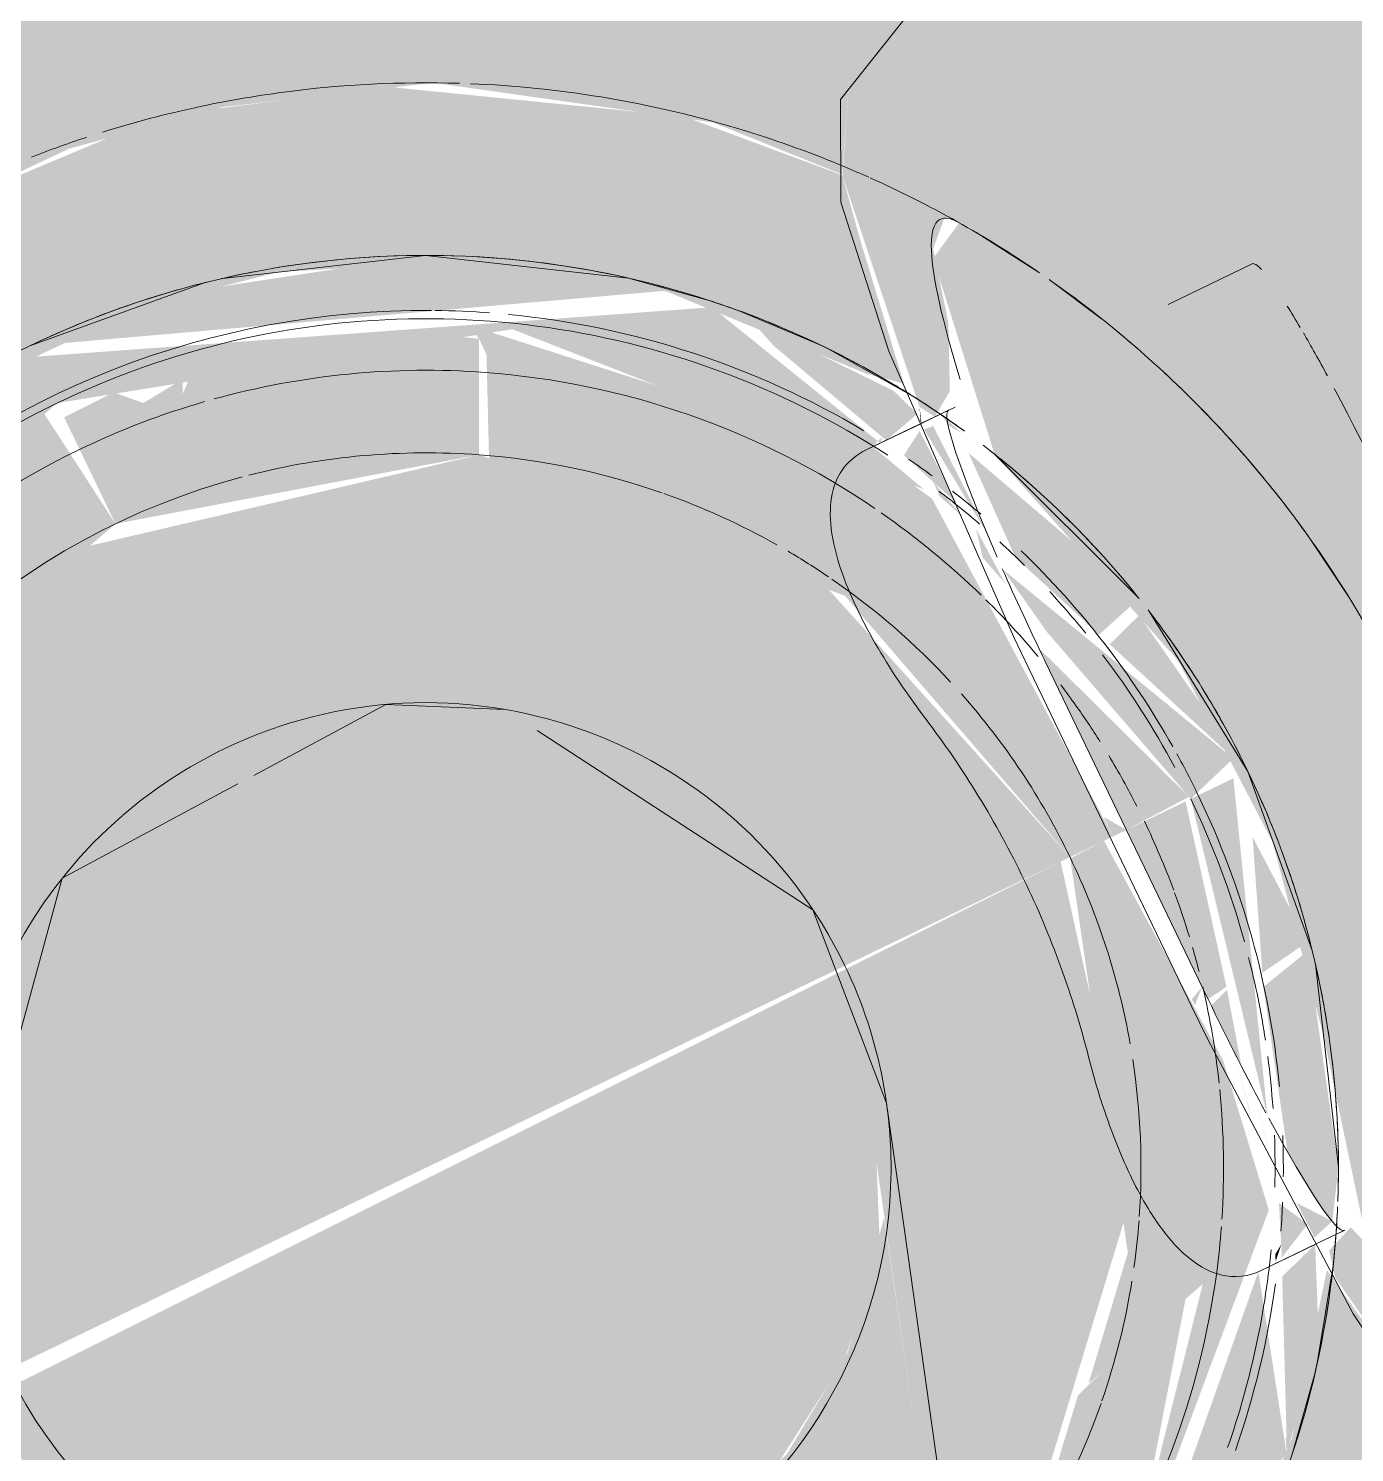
# Model space of a CAD drawing. Header units: metres. Extents: x 15.2 to 39, y -2.1 to 25.8.
# Drawn here: x 25.95473 to 25.97184, y 24.80608 to 24.82445 of the extents above; entities that cross this region are included whole.
import ezdxf

# ---------------------------------------------------------------- set-up
doc = ezdxf.new("R2010")
doc.units = ezdxf.units.M
doc.layers.add('P-SANR-FIXT', color=7, linetype='Continuous', lineweight=5)

# ---------------------------------------------------------------- blocks, each defined once
blk = doc.blocks.new('UT_Ducha higiênica - UT_Ducha higiênica-3628668-TÉRREO')
at = {"layer": 'P-SANR-FIXT', "true_color": 0xf0f1f7, "transparency": 33554560}
h = blk.add_hatch(color=7, dxfattribs=at)
h.paths.add_polyline_path([(0.06104499430344144, 0.03878872391183644), (0.06104499430344144, 0.03417061519968309), (0.0660003625245263, 0.03298841994312422), (0.06600000000000665, 0.03878872391183753), (0.06142110450358804, 0.03878872391183644)])
h.paths.add_polyline_path([(0.06104499430344036, 0.02195205916468098), (0.06124305656763654, 0.001132232521669309), (0.06179801469972323, 0.0004363370349714473), (0.06359061305074629, -9.312657311966178e-14), (0.09695500569657353, -9.312657311966178e-14), (0.09851866866150959, 0.0007530203961875799), (0.09890486152093741, 0.001554958131994423), (0.09895500569657416, 0.002518993756030804), (0.09878162401379378, 0.03878872391183644), (0.0940000000000057, 0.03865793753211392), (0.09384497402901884, 0.02030958325517029), (0.09346928679824998, 0.01829467142547899), (0.0925676189672105, 0.01570613029024214), (0.09054179577598538, 0.01268209951848121), (0.089211627867787, 0.01147181869509818), (0.09033234720799407, 0.01082697033747298), (0.09097939482074996, 0.00971006021888814), (0.09106458025502621, 0.007657919766218425), (0.09097939482074996, 0.004069454246845177), (0.09033234720799407, 0.002952544128261417), (0.08921162786778267, 0.002307695770637307), (0.08324673743607626, 0.001744977240825853), (0.08301653995978675, 0.001662448639160124), (0.08301653995978675, 0.001267688726786764), (0.07925942093207802, 0.001079568247521169), (0.07698346004022454, 0.00130210223080953), (0.07677461274985095, 0.001744248721099933), (0.07323421458620795, 0.001865055626921259), (0.0700370455085597, 0.002670062531098671), (0.06926084178765694, 0.003491443075610212), (0.06893541974498398, 0.004714302604466039), (0.06902060517926131, 0.009710060218890306), (0.06966765279201828, 0.01082697033747407), (0.07067565450327697, 0.01158287328824358), (0.0689991597782605, 0.01333028612721388), (0.06709927002182847, 0.01658639448503444), (0.06628723877163199, 0.0190536209942782), (0.06603449453152344, 0.0204279155532562), (0.06333522205867556, 0.02125246284395155)])
h.paths.add_polyline_path([(0.07698346004022562, 0.00317387112398865), (0.07716568828068249, 0.00220327112735618), (0.07708624614682211, 0.002390385435379375), (0.07708624614682102, 0.003238187364842324)])
h.paths.add_polyline_path([(0.08291375385319133, 0.003238187364842324), (0.08268346541942309, 0.002287386027171829), (0.08301653995978675, 0.002454701676231966), (0.08301653995978675, 0.003173871123990816)])
h = blk.add_hatch(color=7, dxfattribs=at)
h.paths.add_polyline_path([(0.06600000000000665, 0.03878872391183753), (0.06603480861442496, 0.03251315989185879), (0.0682274162887455, 0.03191430619220765), (0.06805403460596511, 0.03878872391183753), (0.0660290540233726, 0.03878872391183753)])
h.paths.add_polyline_path([(0.06615502602298738, 0.02030958291592318), (0.06651867095069473, 0.01833210918976875), (0.06756124817092385, 0.01551071773514935), (0.06986660432030727, 0.01231335830094249), (0.07088342486242309, 0.01148429009073847), (0.07375987079412755, 0.01197967483456771), (0.0720077456023811, 0.01332299193659916), (0.07037683098848092, 0.01520173675647544), (0.06930334842269224, 0.01702404440970258), (0.06829300507492063, 0.01968952250388456), (0.06615266817012987, 0.02039181702874036)])
h.paths.add_polyline_path([(0.07698346004022454, 0.001737122348930677), (0.07698346004022454, 0.001267688726786764), (0.0780441307564656, 0.00112103687308321), (0.08216223246381582, 0.0011759718867473), (0.08301653995978675, 0.001430660561142497), (0.08280070351136828, 0.001729757489871076), (0.07718987433361096, 0.001730078996475405)])
h.paths.add_polyline_path([(0.08920306341923435, 0.01147336865949977), (0.09077046466175051, 0.01298094744036165), (0.09277637339849863, 0.01625787632678284), (0.09371276122837928, 0.01905362099426304), (0.09392940877838139, 0.02325439083149585), (0.09400000000000679, 0.03306065756339828), (0.09388165332642767, 0.03878872391183861), (0.09177258371126579, 0.03878872391183753), (0.09159980643023977, 0.02034155921833408), (0.09123673823322427, 0.01856752339506051), (0.09027533242053414, 0.01623964887611446), (0.0888529639170288, 0.01418370145599669), (0.08676308216944917, 0.01230826796014599), (0.08643526249941637, 0.01192573707610395), (0.08832692703449439, 0.01163192880495172), (0.08886541633354711, 0.01153447486619338)])
h.paths.add_polyline_path([(0.06927035623552262, 0.0103109632266048), (0.06893541974498398, 0.009065211861266196), (0.06902060517926131, 0.004069454246847343), (0.06966765279201828, 0.0029525441282625), (0.07078837213222644, 0.00230769577063839), (0.07686496197121623, 0.001741165788227693), (0.07698346004022454, 0.001737122348930677), (0.07720040318123468, 0.002177270031716682), (0.07867595992755269, 0.002042797114967417), (0.08261240023670713, 0.002140040382880841), (0.08301653995978675, 0.002045946865751961), (0.08324673743607626, 0.001744977240825853), (0.08676578541380549, 0.001865055626921259), (0.08981458025502757, 0.002556597946102525), (0.09072964376448865, 0.003468551239130682), (0.0910645802550273, 0.004765940811070016), (0.09097939482074996, 0.00971006021888814), (0.09033234720799407, 0.01082697033747298), (0.08920045069408036, 0.01147100965061771), (0.08799392433366285, 0.01038164654031435), (0.08772733860298042, 0.01088291134294514), (0.08510793263971941, 0.01126826858130436), (0.08167560292162428, 0.01029121139595137), (0.07903530944545915, 0.01021111080953932), (0.07649541262926593, 0.01070723380674887), (0.07412491401730431, 0.01129402377386905), (0.07208362967185956, 0.01060441994955976), (0.07197415851192902, 0.01041046428665646), (0.07078837213222644, 0.01147181869509601), (0.06966765279201828, 0.01082697033747407), (0.06933794683116323, 0.01039874961037154)])
h.paths.add_polyline_path([(0.07698346004022562, 0.00317387112398865), (0.07708624614681994, 0.00312429712076077), (0.07715054276590466, 0.002254373581632996), (0.07698346004022562, 0.002334958009398309), (0.07698346004022562, 0.003025071961183963)])
h.paths.add_polyline_path([(0.08552517995208107, 0.01153044244408075), (0.08587508598270806, 0.01166898504846349), (0.08570175753605482, 0.01164139349372789), (0.08562797041167998, 0.01159502997059342)])
h.paths.add_polyline_path([(0.08291375385319133, 0.003238187364843407), (0.08301653995978675, 0.0029234604196178), (0.08286287225025028, 0.00222451390599781), (0.08291375385319133, 0.002385143573821552), (0.08291375385319241, 0.003223445127218696)])
h = blk.add_hatch(color=7, dxfattribs=at)
h.paths.add_polyline_path([(0.09177258371126361, 0.02187499999992247), (0.0888529639170288, 0.01418370145599669), (0.08936055837120903, 0.01478379431662942), (0.09060673141862483, 0.01676706736021086), (0.09153858620494246, 0.01979821469078114), (0.09173044609901847, 0.02150101834751313)])
h.paths.add_polyline_path([(0.08870152822187893, 0.02936043496063731), (0.09140374818896851, 0.02280535142619497), (0.09177258371126361, 0.02221770416779914), (0.09177258371126469, 0.03050972148863958), (0.0887952502937421, 0.02938503150174335)])
h.paths.add_polyline_path([(0.08587508598270914, 0.01244979936336508), (0.08600598293812428, 0.01194038512786027), (0.08640967886108696, 0.01208620994388917), (0.08801592086508687, 0.01334665840405586), (0.08760082382717244, 0.01322532621505054), (0.08616981327005016, 0.01258224643578055)])
at = {"layer": 'P-SANR-FIXT', "true_color": 0xf4f4f4, "transparency": 33554560}
h = blk.add_hatch(color=7, dxfattribs=at)
h.paths.add_polyline_path([(0.07212614346616368, 0.03040197600884435), (0.072385284313113, 0.03049346520006838), (0.07221579792939865, 0.03044226569932932)])
h.paths.add_polyline_path([(0.07185423484876081, 0.01347650269021945), (0.07203875854444818, 0.01338729377549543), (0.0720438946970366, 0.01339794300882672)])
h = blk.add_hatch(color=7, dxfattribs=at)
h.paths.add_polyline_path([(0.07132509125335271, 0.02935344891131663), (0.07087860777269267, 0.02771846703251951), (0.0722665199050748, 0.02910637916490055), (0.07146056540569014, 0.02931789490050411)])
h.paths.add_polyline_path([(0.07201105281627188, 0.02648742080700032), (0.07197858135400255, 0.02636623565996589), (0.0752439450290379, 0.02550078069771173), (0.0766856024576489, 0.02681872967669327), (0.07839228614268248, 0.02759627278801733), (0.0801240743437124, 0.02781515862525824), (0.08048366083540273, 0.0280100544139365), (0.07746262748655217, 0.02838662787436191), (0.07396978561932233, 0.02844615361003453), (0.07210713228914677, 0.02658350027986006)])
h = blk.add_hatch(color=7, dxfattribs=at)
h.paths.add_polyline_path([(0.08000000000000564, 0.02827237555683767), (0.08010181856725314, 0.0280861093198317), (0.08042131774774976, 0.02780628370019886), (0.08000000000000564, 0.02778537453016981), (0.08000000000000455, 0.01265015838580035), (0.08477107863567808, 0.01404471064481579), (0.08798894718372208, 0.01726257919286845), (0.08911290671521867, 0.022292746729831), (0.08798894718372857, 0.02648742080699599), (0.08574086514256198, 0.02873550284816259), (0.0815047571837264, 0.02834013147152564), (0.08001064554509364, 0.02827285490237784)])
h.paths.add_polyline_path([(0.08773348009493648, 0.02910637916490164), (0.0894873406067245, 0.02735251865311362), (0.09095503730636952, 0.02187499999993114), (0.08926357695647912, 0.01617371769650219), (0.0850893273653092, 0.01228364385111727), (0.08586434367550354, 0.01263552034738785), (0.08591592184027418, 0.01255287134884695), (0.08839849730971949, 0.0137292348486874), (0.09169384048936745, 0.02206510295417465), (0.08867490874665965, 0.02935344891131771), (0.08780651604236661, 0.02912554681289974)])
h.paths.add_polyline_path([(0.08000000000000455, 0.01091996269356726), (0.08023137884841451, 0.01019825654572462), (0.08372161442794702, 0.01181752121248271), (0.0827410322029903, 0.01165442005878292), (0.0800343821916021, 0.01092917537403775)])
h = blk.add_hatch(color=7, dxfattribs=at)
h.paths.add_polyline_path([(0.08574086514256198, 0.02873550284816259), (0.08803737277528646, 0.02630669403892161), (0.08838599072377468, 0.0258699979338871), (0.08882318375190665, 0.02696906751419974), (0.08936398467099321, 0.02747587458884166), (0.08773348009493648, 0.02910637916490164), (0.08596251877424996, 0.028766904381176)])
h.paths.add_polyline_path([(0.08922484161413317, 0.02187499999993114), (0.08798894718372208, 0.01726257919286845), (0.0893372275874805, 0.01661230009092848), (0.0897013117260825, 0.01719603243554853), (0.0905047893993918, 0.02019465193508305), (0.0901750723383755, 0.02058452196557183), (0.09076276789683708, 0.0211574407948047), (0.09075068468093841, 0.02187499999993222), (0.08997905746183955, 0.02187499999993222)])
h = blk.add_hatch(color=7, dxfattribs=at)
h.paths.add_polyline_path([(0.06928109091469921, 0.01933120442761964), (0.07185423484876081, 0.01347650269021945), (0.07412491401730431, 0.01278522672273221), (0.07049933242996503, 0.01644721825097727), (0.06977451616430402, 0.01915226938058049), (0.06931247314812695, 0.01931982401808687)])
h.paths.add_polyline_path([(0.07169092705538066, 0.0184573047973612), (0.0721923177462217, 0.01708131426292512), (0.07577103628129668, 0.01378330579905005), (0.08000000000000455, 0.01278416913813451), (0.07978437487935885, 0.02782530117929996), (0.07869113168575291, 0.02767268992824328), (0.07704846314014868, 0.02703159702328734), (0.07674008463796285, 0.02711003127752432), (0.07450525549878292, 0.02428493420365751), (0.074040997193676, 0.02227031830629614), (0.07410276854000915, 0.02114596173780146), (0.07454959545601184, 0.01950958474484046), (0.07542882959964954, 0.01807968722557557), (0.07653315292251832, 0.01704631361244511), (0.07752960559437069, 0.0166127521381041), (0.07170083573294171, 0.01845371152829645)])
h.paths.add_polyline_path([(0.0758911466531874, 0.01180435907072184), (0.08000000000000564, 0.0103098511586336), (0.08000000000000455, 0.01091996269356726), (0.07589874563626677, 0.01180461836631396)])
h = blk.add_hatch(color=7, dxfattribs=at)
h.paths.add_polyline_path([(0.08000000000000455, 0.01265015838580035), (0.08000000000000455, 0.01203104845182116), (0.0849415437515127, 0.01224404535114423), (0.08580647344428546, 0.01271661418430854), (0.08955708570628233, 0.01665777360188006), (0.0893372275874805, 0.01661230009092848), (0.08911167605828502, 0.01661437137491393), (0.0878928677108645, 0.01716649972000114), (0.08429834594409714, 0.01380189671031174), (0.08046695097964832, 0.01277527752370277)])
h.paths.add_polyline_path([(0.08000000000000455, 0.01184108410909551), (0.0800343821916021, 0.01092917537403775), (0.08259706447555026, 0.01183919751369955), (0.08044425922471778, 0.01184108410909442)])
h.paths.add_polyline_path([(0.08882318375190665, 0.02696906751419974), (0.08830977248613045, 0.0252900844780838), (0.08922484161413317, 0.02187499999993114), (0.0908987639661177, 0.02208501496486526), (0.0894873406067245, 0.02735251865311362), (0.0892339240374956, 0.02720620852865116)])
h.paths.add_polyline_path([(0.09008676280630815, 0.02049843284511705), (0.09052903169739514, 0.02028512542292319), (0.09047246172535162, 0.0208744339394841), (0.0901750723383755, 0.02058452196557183)])
h = blk.add_hatch(color=7, dxfattribs=at)
h.paths.add_polyline_path([(0.07030923251216, 0.02690094896086875), (0.06828299723632529, 0.02173480251153883), (0.06938559992915798, 0.01929330542380133), (0.06977451616430402, 0.01915226938058049), (0.06915415069646047, 0.02228249517403211), (0.07038514618040588, 0.02687663286400868)])
h.paths.add_polyline_path([(0.0768537449291985, 0.01683155139476433), (0.07751893246909437, 0.01660764966065625), (0.07689771786444545, 0.01681731584882909)])
h.paths.add_polyline_path([(0.07197858135400255, 0.02636623565996589), (0.07089034300041072, 0.02144512516623425), (0.07179426339802035, 0.01841983104962305), (0.0768537449291985, 0.01683155139476433), (0.07548052626684529, 0.01801835705611591), (0.07464791272208798, 0.01928953124984511), (0.07413989591326718, 0.0208825807879896), (0.07408859288212497, 0.02272926305993072), (0.07423263478233359, 0.02343386379486058), (0.07503157248681214, 0.02521135284496668), (0.07492354594040387, 0.02542292669089022), (0.07264538071945194, 0.02615265148822106)])
at = {"layer": 'P-SANR-FIXT', "true_color": 0xf0f1f7, "transparency": 33554560}
h = blk.add_hatch(color=7, dxfattribs=at)
h.paths.add_polyline_path([(0.068481356415928, 0.01962121903524202), (0.06885653783477627, 0.01830095570780971), (0.06991311266373529, 0.01593974024258026), (0.07147165840413144, 0.01385907913484773), (0.07135032621512612, 0.01427417617276217), (0.06922830952069822, 0.01935034499901572), (0.06855082375376488, 0.01959602749635603)])
h.paths.add_polyline_path([(0.07186565138624842, 0.01346508615273184), (0.07297027915846782, 0.01247580814208655), (0.07412491401730321, 0.01197116263377581), (0.07393625441868348, 0.01253458082946523), (0.07203875854444818, 0.01338729377549543)])
at = {"layer": 'P-SANR-FIXT', "true_color": 0xf4f4f4, "transparency": 33554560}
h = blk.add_hatch(color=7, dxfattribs=at)
h.paths.add_polyline_path([(0.06977451616430402, 0.01915226938058049), (0.07059289177905875, 0.01644380353627305), (0.07193291514599635, 0.01738408723926384), (0.07110646994100248, 0.01866925151337618), (0.0703446323448856, 0.01894552324087193)])
h.paths.add_polyline_path([(0.07051265939328787, 0.01639748134674757), (0.07110143258588002, 0.01611351452363114), (0.07098525684071469, 0.01615401175920441), (0.07055902903155169, 0.01637359294709019)])
h.paths.add_polyline_path([(0.07111436889576496, 0.01615058458373264), (0.0747838581421309, 0.0123176236919881), (0.07677588862002929, 0.0120095436458385), (0.08000000000000455, 0.012163917700268), (0.07998617992818731, 0.0126538614628829), (0.07507805053839987, 0.01419558147074695), (0.07377749080958855, 0.01538574675452224), (0.07429497970068606, 0.01349995138227103), (0.07123773260858517, 0.01604777667257886)])
h.paths.add_polyline_path([(0.0775768894878193, 0.01184108410909659), (0.07761563215369742, 0.01155885213244386), (0.08000000000000455, 0.01099524527621049), (0.08000000000000455, 0.01184108410909551), (0.07758135915575844, 0.01184108410909442)])
h = blk.add_hatch(color=7, dxfattribs=at)
h.paths.add_polyline_path([(0.07110646994100248, 0.01866925151337618), (0.07184727688787645, 0.01787379927873133), (0.071510492614869, 0.01852273729220496)])
h.paths.add_polyline_path([(0.07111436889576496, 0.01615058458373264), (0.07102258123850876, 0.01588755950152776), (0.07131937286801046, 0.0159181049302525), (0.0711808224437309, 0.01607522459126714)])
h.paths.add_polyline_path([(0.07051265939328787, 0.01639748134674757), (0.07172281860599154, 0.01564351939963552), (0.07433821647509381, 0.01369403509168063), (0.0736993160046112, 0.01557431600453779), (0.07192249514410488, 0.01721145039699542), (0.0705535305862313, 0.01642107834099674)])
h.paths.add_polyline_path([(0.07660808780093036, 0.01182882282810492), (0.0775768894878193, 0.01156923319848003), (0.07748478743450397, 0.01184008522809037), (0.07668345249282371, 0.01183139445276847)])
for points in [[(0.07414722532262144, 0.01252671493755561), (0.07431464024090295, 0.01236453856819518), (0.07423456018252435, 0.01249053965411593)], [(0.07547979415457881, 0.01197474685456092), (0.07643288602398832, 0.01182284452182885), (0.07549398469019972, 0.01197512783381656)], [(0.07601033398714031, 0.01198899047978296), (0.07684169321759288, 0.01183311063225316), (0.07603497497844333, 0.01198965202680181)], [(0.07757688948781821, 0.012031048451819), (0.0777517533609801, 0.01184108410909442), (0.07766850977825819, 0.01203104845182008)], [(0.08000000000000455, 0.01203104845182116), (0.08000000000000455, 0.01184108410909551), (0.08027548940664833, 0.012031048451819)], [(0.08354573847040601, 0.01187004045328102), (0.08434395080855651, 0.01190173962785215), (0.08397069107259048, 0.01198390615985764), (0.08374790845711085, 0.0119242117379515)]]:
    blk.add_hatch(color=7, dxfattribs=at).paths.add_polyline_path(points)
h = blk.add_hatch(color=7, dxfattribs=at)
h.paths.add_polyline_path([(0.08455664406267367, 0.01198984005833207), (0.08512934261161967, 0.01213593148281904), (0.08492536657696924, 0.0121425699245046)])
h.paths.add_polyline_path([(0.08587508598270914, 0.01253595658281055), (0.08593304621108797, 0.01247584602716224), (0.08591592184027418, 0.01255287134884695)])
at = {"layer": 'P-SANR-FIXT', "true_color": 0xf0f1f7, "transparency": 33554560}
for points in [[(0.0741569335233437, 0.01243541016352425), (0.07440271284861068, 0.01194583000135712), (0.07480980768628022, 0.01216005519675017), (0.0742437224651166, 0.01239640820561446)], [(0.08474465881400997, 0.01198342454253371), (0.0857976740727672, 0.01200849859678573), (0.08560258396406663, 0.01232734007253055), (0.08491047554881286, 0.01204916217700173)], [(0.07420954074938435, 0.01194064382905363), (0.0742982424639543, 0.01164139349372897), (0.07471047135973069, 0.0119540925230808), (0.07440271284861068, 0.01194583000135712)], [(0.08427020931218399, 0.01179533021078747), (0.0857779612313111, 0.01182310105649314), (0.08579121096794938, 0.01194771366436189), (0.08429792960589559, 0.01180631985267994)], [(0.08587508598270914, 0.01194485164700154), (0.08607394323682516, 0.01187525326933315), (0.08590861291773837, 0.01194370762729011)], [(0.0742982424639543, 0.01164139349372897), (0.07489206736029078, 0.01126826858130761), (0.07757688948781821, 0.01041491645504263), (0.07740867130330346, 0.01112974214244401), (0.07536282276572669, 0.01177213363311814), (0.07458423368186777, 0.01169827141583546)], [(0.08242311051219414, 0.01106305245917556), (0.08261964632251222, 0.01039757954132215), (0.08526713272322146, 0.01156337468975874), (0.08378783178732364, 0.0116040928339168), (0.08246354558671329, 0.0110790828444774)]]:
    blk.add_hatch(color=7, dxfattribs=at).paths.add_polyline_path(points)
h = blk.add_hatch(color=7, dxfattribs=at)
h.paths.add_polyline_path([(0.07079734879132178, 0.01147299647785844), (0.07208362967185956, 0.01060441994955976), (0.0722448609794627, 0.01087674096579536), (0.07412491401730431, 0.01146165170672169), (0.07397694605932853, 0.01184327740526144), (0.07363129325767226, 0.01192511937631351), (0.07188187941785561, 0.01164550647402534), (0.07088077619040321, 0.01148394257166456)])
h.paths.add_polyline_path([(0.07698346004022454, 0.002177270031716682), (0.077206203323513, 0.00172952181204202), (0.08301653995978675, 0.00173712234893176), (0.08279959681879066, 0.002177270031719931), (0.08086241451257588, 0.002027045339897381), (0.07738759976329873, 0.002140040382880841), (0.07700808798496786, 0.002180784050977312)])
h.paths.add_polyline_path([(0.08587508598271022, 0.01175030297508823), (0.08609107389790364, 0.01143335624112822), (0.08689503836250309, 0.01106764261090402), (0.08783799965430121, 0.01082953923364814), (0.088143377189646, 0.01051658634219467), (0.08920306341923435, 0.01147336865949977), (0.08607394323682516, 0.01187525326933315), (0.08589845491040413, 0.01176498664556488)])
h = blk.add_hatch(color=7, dxfattribs=at)
h.paths.add_polyline_path([(0.0775768894878193, 0.01106305245917339), (0.07768370230313087, 0.01036340035985742), (0.07921174898317493, 0.01041491645504263), (0.07760434362498685, 0.01105216833438358)])
h.paths.add_polyline_path([(0.08000000000000564, 0.01010241628866558), (0.08242311051219414, 0.01049236926746301), (0.08225207354431545, 0.01099524527621265), (0.08021789570904884, 0.01018880050368797)])
at = {"layer": 'P-SANR-FIXT', "color": 253, "true_color": 0xb4b4b9}
for p, q in [((0.09177258371125943, 0.0218749999999616), (0.09177258371126105, 0.03878872391187357)), ((0.07379873677420051, 0.01186809929880007), (0.07409004551082515, 0.01169334172763469)), ((0.08242311051218912, 0.01184108410913222), (0.07758135915575406, 0.01184108410913224)), ((0.08590995448918116, 0.01169334172763672), (0.08620793077028524, 0.01187223424293516))]:
    blk.add_line(p, q, dxfattribs=at)
at = {"layer": 'P-SANR-FIXT', "color": 8, "true_color": 0x78787b}
for p, q in [((0.09177258371125954, 0.0218749999999616), (0.09177258371126114, 0.03878872391187346)), ((0.09152369447769661, 0.0194670563080708), (0.09177258371125954, 0.02187499999996153)), ((0.07180311608268966, 0.01342486264695401), (0.07265991411450354, 0.01267082342450995)), ((0.08734008588549899, 0.01267082342450972), (0.08819688391731112, 0.01342486264695204)), ((0.07273374357053787, 0.01261242774707971), (0.07379873677420051, 0.01186809929880007)), ((0.08620793077028524, 0.01187223424293516), (0.08726376948163667, 0.012610477337879)), ((0.08587508598270589, 0.01155671459194449), (0.08587508598270589, 0.01194485164700046)), ((0.0741249140173054, 0.01193837181971354), (0.0741249140173054, 0.01155717183030824)), ((0.07412491401729997, 0.0119363194991143), (0.07412491401729997, 0.01154653984966687)), ((0.08587508598270448, 0.01146178251055545), (0.08587508598270448, 0.01194318846347636)), ((0.07409004551082515, 0.01169334172763469), (0.07435011804198681, 0.01154675905103527)), ((0.08554822000698999, 0.01149179327021625), (0.08590995448918116, 0.01169334172763672)), ((0.07449620377267203, 0.01146817751052649), (0.07479011078607345, 0.0113179747742091)), ((0.07489206736028606, 0.01126826858134314), (0.07738035367749312, 0.01039757954135916)), ((0.08261964632250934, 0.01039757954135907), (0.08510793263971642, 0.01126826858134298)), ((0.07755612254272437, 0.0103588726034628), (0.08000000000000114, 0.0101024162887036)), ((0.0800000000000013, 0.0101024162887036), (0.08240618454162552, 0.0103509380776086)), ((0.08777872650991841, 0.01023492208425497), (0.08696057369257817, 0.009727966869603945)), ((0.08683215546487873, 0.009655276119957442), (0.08608000600682368, 0.009264150426804556)), ((0.08587508598270274, 0.007205805335185112), (0.08587508598270324, 0.00841223828770959)), ((0.08242311051218935, 0.00808628956549769), (0.08142347399087879, 0.007947555087233967))]:
    blk.add_line(p, q, dxfattribs=at)
at = {"layer": 'P-SANR-FIXT'}
for p, q in [((0.0741249140173054, 0.01273655080192561), (0.0741249140173054, 0.01193837181971354)), ((0.07412491401729997, 0.01273655080196305), (0.07412491401729997, 0.0119711626338149)), ((0.08587508598270589, 0.01194485164700046), (0.08587508598270589, 0.01273655080192669)), ((0.08587508598270448, 0.0119711626338149), (0.08587508598270448, 0.01273655080196381)), ((0.08242311051219414, 0.01207113862705118), (0.07757688948781713, 0.01207113862705118))]:
    blk.add_line(p, q, dxfattribs=at)
at = {"layer": 'P-SANR-FIXT', "color": 253, "true_color": 0xb5b5b8, "flags": 128}
for points in [[(0.0818302740580594, 0.02758902632752398), (0.08540562762542621, 0.02447868776448572), (0.08551580047233583, 0.02191215460946971)], [(0.08552579051986821, 0.02167943131210478), (0.08560886672639409, 0.01974412833659351), (0.08488336562414653, 0.01838892194845721)], [(0.07816972594195296, 0.01616097367233938), (0.07630098604122215, 0.01675955442179041), (0.07196792898207402, 0.01814748676104492)], [(0.08446079348338406, 0.01813282352724781), (0.08083062673754118, 0.01593277321000901), (0.07816972594195296, 0.01616097367233938)]]:
    blk.add_lwpolyline(points, dxfattribs=at)
at = {"layer": 'P-SANR-FIXT', "color": 8, "true_color": 0x78787b, "flags": 128}
blk.add_lwpolyline([(0.08845013735301714, 0.01367811608265826), (0.08920417657545324, 0.01453491411446393), (0.09060673141862002, 0.01676706736024643), (0.09147742045860399, 0.0192553536774535)], dxfattribs=at)
at = {"layer": 'P-SANR-FIXT', "flags": 128}
for points in [[(0.06893541974498398, 0.009065211861266196), (0.06990753526735001, 0.01107044528368268), (0.07110176877098219, 0.01163980518045753), (0.07310311299121568, 0.01192053059254943), (0.07711870917724258, 0.01206977464183802), (0.07757688948781713, 0.01207113862705118)], [(0.09106458025502838, 0.009065211861266196), (0.09009246473266236, 0.01107044528368051), (0.08889823122903018, 0.01163980518045753), (0.08689688700879668, 0.01192053059254943), (0.0828812908227687, 0.01206977464183693), (0.08242311051219414, 0.01207113862705118)]]:
    blk.add_lwpolyline(points, dxfattribs=at)
at = {"layer": 'P-SANR-FIXT', "color": 253, "true_color": 0xb5b5b8}
for centre, radius, start, end in [((0.08000000000000139, 0.02187499999996695), 0.0109550373063651, 301.3012013391786, 43.12173357403454), ((0.08000000000000139, 0.02187499999996695), 0.009224841614128758, 136.1470887637323, 224.9999999999996), ((0.08000000000000139, 0.02187499999996695), 0.009224841614128758, 136.1470887637323, 224.9999999999996), ((0.08000000000000139, 0.02187499999996695), 0.009224841614128749, 349.1449912638932, 43.85291154562895), ((0.08000000000000139, 0.02187499999996695), 0.009224841614128749, 349.1449912638932, 43.85291154562895), ((0.07999999999999673, 0.02187499999996173), 0.005999999999999991, 89.99999999995525, 164.9340489201826), ((0.07999999999999673, 0.02187499999996173), 0.005999999999999986, 15.07707504273902, 89.99999999995535), ((0.08000000000000139, 0.02187499999996695), 0.01106186790881814, 333.879567857183, 17.37442000010741), ((0.07999999999999673, 0.02187499999996173), 0.006000000000000005, 359.9999999999991, 14.99999999999213), ((0.07999999999999673, 0.02187499999996173), 0.006000000000000017, 179.9999999999999, 240.0000000000294), ((0.07999999999999673, 0.02187499999996173), 0.005999999999999997, 270.0000000000439, 359.9999999999991), ((0.08000000000000139, 0.02187499999996695), 0.009224841614128764, 329.9999999999993, 348.5976839580177), ((0.08000000000000139, 0.02187499999996695), 0.009224841614128764, 329.9999999999993, 348.5976839580177), ((0.08000000000000139, 0.02187499999996695), 0.00922484161412875, 315.000000000005, 329.9999999999994), ((0.08000000000000139, 0.02187499999996695), 0.00922484161412875, 315.000000000005, 329.9999999999994), ((0.07999999999999673, 0.02187499999996173), 0.005999999999999999, 240.0000000000293, 270.0000000000442), ((0.08000000000000139, 0.02187499999996695), 0.01106186790881812, 303.5359496099313, 328.7571141675141), ((0.08000000000000139, 0.02187499999996695), 0.009224841614128738, 225.2082872864582, 235.1312041953907), ((0.08000000000000139, 0.02187499999996695), 0.009224841614128738, 225.2082872864582, 235.1312041953907), ((0.08000000000000139, 0.02187499999996695), 0.00922484161412876, 304.8687958046082, 314.819120694377), ((0.08000000000000139, 0.02187499999996695), 0.00922484161412876, 304.8687958046082, 314.819120694377), ((0.08000000000000139, 0.02187499999996695), 0.009224841614128737, 236.220520586782, 239.9999999999994), ((0.08000000000000139, 0.02187499999996695), 0.009224841614128737, 236.220520586782, 239.9999999999994), ((0.08000000000000139, 0.02187499999996695), 0.009224841614128738, 299.9999999999994, 303.8285303682584), ((0.08000000000000139, 0.02187499999996695), 0.009224841614128738, 299.9999999999994, 303.8285303682584), ((0.08000000000000139, 0.02187499999996695), 0.01106186790881813, 224.9999999999988, 236.4633912430203), ((0.08000000000000139, 0.02187499999996695), 0.01095503730636507, 225.0000000000018, 238.7017276409889), ((0.08000000000000139, 0.02187499999996695), 0.009224841614128742, 240.3403209412742, 252.9517578618091), ((0.08000000000000139, 0.02187499999996695), 0.009224841614128742, 240.3403209412742, 252.9517578618091), ((0.08000000000000139, 0.02187499999996695), 0.009224841614128761, 287.0482421381958, 299.6672572062116), ((0.08000000000000139, 0.02187499999996695), 0.009224841614128761, 287.0482421381958, 299.6672572062116), ((0.08000000000000139, 0.02187499999996695), 0.009224841614128742, 254.2396610356348, 269.9999999999995), ((0.08000000000000139, 0.02187499999996695), 0.009224841614128742, 254.2396610356348, 269.9999999999995), ((0.08000000000000139, 0.02187499999996695), 0.00922484161412873, 269.9999999999994, 285.760338964365), ((0.08000000000000139, 0.02187499999996695), 0.00922484161412873, 269.9999999999994, 285.760338964365), ((0.08000000000000139, 0.02187499999996695), 0.01106186790881813, 239.9999999999999, 241.9379287032702), ((0.08000000000000139, 0.02187499999996695), 0.01106186790881812, 298.0636431826962, 299.9999999999998), ((0.08000000000000139, 0.02187499999996695), 0.01095503730636508, 242.9372381959275, 246.4429062588247), ((0.08000000000000139, 0.02187499999996695), 0.01106186790881813, 243.6439568819534, 246.3942932614698), ((0.08000000000000139, 0.02187499999996695), 0.01095503730636509, 293.5583558473661, 297.0645016350777), ((0.08000000000000139, 0.02187499999996695), 0.01106186790881811, 293.9210141477391, 296.3560431180557), ((0.08000000000000139, 0.02187499999996695), 0.01106186790881813, 249.6838720190649, 269.9999999999999), ((0.08000000000000139, 0.02187499999996695), 0.01095503730636506, 252.8955745871484, 258.582909072587), ((0.08000000000000139, 0.02187499999996695), 0.01106186790881811, 273.686478622552, 290.2763185017641), ((0.08000000000000139, 0.02187499999996695), 0.01095503730636508, 283.2712127458269, 286.9827656355765), ((0.08000000000000139, 0.02187499999996695), 0.01095503730636508, 259.6820110537436, 269.9999999999995), ((0.08000000000000139, 0.02187499999996695), 0.01095503730636508, 272.3787070877622, 281.4170909274109), ((0.08000000000000139, 0.02187499999996695), 0.01106186790881812, 269.9999999999998, 273.1280797644703)]:
    blk.add_arc(centre, radius, start, end, dxfattribs=at)
at = {"layer": 'P-SANR-FIXT', "color": 254, "true_color": 0xd3d4d7}
for radius, start, end in [(0.01029022396165961, 9.658908704617272e-14, 30.00000000000011), (0.01029022396165959, 299.9999999999998, 329.9999999999998), (0.01029022396165962, 236.7204505880013, 239.9999999999999), (0.0102902239616596, 240.5459124229987, 249.8713976542443), (0.01029022396165959, 290.1286023457578, 299.4585852315814), (0.01029022396165961, 250.3337951449125, 257.3616642184957), (0.01029022396165959, 284.1286167602291, 289.6662048550959), (0.0102902239616596, 258.4918229969545, 260.288775088392), (0.01029022396165959, 279.7112249116025, 281.508177003041), (0.01029022396165961, 264.6242073123161, 269.9999999999999), (0.0102902239616596, 271.2042028355875, 275.3757926876714)]:
    blk.add_arc((0.08000000000000138, 0.02187499999996695), radius, start, end, dxfattribs=at)
at = {"layer": 'P-SANR-FIXT', "color": 8, "true_color": 0x78787b}
for centre, radius, start, end in [((0.0800000000000014, 0.02187499999996695), 0.01177258371126372, 301.7592290382703, 359.9999999999994), ((0.0800000000000014, 0.02187499999996996), 0.014, 352.4987047417538, 355.5724293525918), ((0.0800000000000014, 0.02187499999996996), 0.01400000000000001, 346.4775686650858, 351.5751506015662), ((0.0800000000000013, 0.02187499999996173), 0.01177258371125814, 331.9170238072355, 341.4218999657475), ((0.0800000000000014, 0.02187499999996996), 0.01399999999999999, 332.4813507000151, 341.7891297160876), ((0.0800000000000013, 0.02187499999996173), 0.01177258371125815, 317.767986463923, 326.5606147485649), ((0.0800000000000014, 0.02187499999996695), 0.01177258371126371, 214.598393480955, 238.2407709617567), ((0.0800000000000014, 0.02187499999996996), 0.01399999999999998, 317.1331782966136, 324.9719883565486), ((0.0800000000000013, 0.02187499999996173), 0.01177258371125812, 227.7679864639127, 236.5606147486044), ((0.0800000000000013, 0.02187499999996173), 0.01177258371125814, 303.4393852514257, 312.2320135360659), ((0.0800000000000014, 0.02187499999996695), 0.0117725837112637, 239.6511233245739, 241.7868415442579), ((0.0800000000000014, 0.02187499999996695), 0.01177258371126372, 298.2152149474584, 300.3503380858559), ((0.0800000000000013, 0.02187499999996173), 0.01177258371125812, 242.2207221111514, 251.4218999656955), ((0.0800000000000014, 0.02187499999996996), 0.01399999999999999, 310.1662808725702, 311.5413531561211), ((0.0800000000000014, 0.02187499999996695), 0.01177258371126372, 243.3761065246661, 245.5649103404187), ((0.0800000000000013, 0.02187499999996173), 0.01177258371125812, 288.5781000341193, 296.0529652569859), ((0.0800000000000014, 0.02187499999996695), 0.01177258371126373, 294.6320654469249, 296.6252861108314), ((0.0800000000000014, 0.02187499999996695), 0.01177258371126371, 247.8348851687745, 258.3480210392488), ((0.0800000000000014, 0.02187499999996695), 0.01177258371126372, 283.0987226345633, 290.448745229807), ((0.0800000000000014, 0.02187499999996695), 0.01177258371126372, 258.9363619953485, 269.9999999999995), ((0.0800000000000014, 0.02187499999996695), 0.01177258371126372, 276.8943354102488, 281.6519789607318), ((0.0800000000000014, 0.02187499999996996), 0.01399999999999999, 299.9999999999998, 304.9547497943906), ((0.0800000000000014, 0.02187499999996695), 0.0117725837112637, 269.9999999999994, 276.1012778017293), ((0.0800000000000014, 0.02187499999996996), 0.01399999999999998, 290.6794722100805, 299.0930205519636), ((0.0800000000000014, 0.02187499999996996), 0.014, 269.9999999999998, 290.249980271843)]:
    blk.add_arc(centre, radius, start, end, dxfattribs=at)
at = {"layer": 'P-SANR-FIXT', "color": 254, "true_color": 0xd4d4d6}
for radius, start, end in [(0.0102902239616596, 350.3787091374975, 1.144999685326866e-13), (0.01029022396165958, 329.9999999999998, 349.6662048551162), (0.01029022396165962, 210.0000000000025, 236.7204505880013)]:
    blk.add_arc((0.08000000000000138, 0.02187499999996695), radius, start, end, dxfattribs=at)
at = {"layer": 'P-SANR-FIXT', "color": 253, "true_color": 0xb4b4b9}
for centre, radius, start, end in [((0.0800000000000013, 0.02187499999996173), 0.01177258371125812, 348.3105877482179, 359.999999999999), ((0.0800000000000013, 0.02187499999996173), 0.01177258371125812, 344.999999999999, 347.2146801972305), ((0.0800000000000013, 0.02187499999996173), 0.01177258371125813, 341.4218999657475, 343.8777926867403), ((0.0800000000000013, 0.02187499999996173), 0.01177258371125813, 326.560614748565, 331.3341871587681), ((0.0800000000000013, 0.02187499999996173), 0.01177258371125814, 313.0892961366149, 317.767986463923), ((0.0800000000000013, 0.02187499999996173), 0.01177258371125813, 236.5606147486045, 237.9980738739604), ((0.0800000000000013, 0.02187499999996173), 0.01177258371125813, 302.0328690439073, 303.4393852514257), ((0.0800000000000013, 0.02187499999996173), 0.01177258371125814, 298.0956591748467, 299.9407999389302), ((0.0800000000000014, 0.02187499999996695), 0.0117725837112637, 245.5649103404187, 247.6102334984668), ((0.0800000000000014, 0.02187499999996695), 0.01177258371126372, 292.3201800543891, 294.6320654469249), ((0.0800000000000014, 0.02187499999996996), 0.014, 304.9547497943906, 310.0813810716776), ((0.0800000000000013, 0.02187499999996173), 0.01177258371125813, 285.888372557943, 288.5781000341193), ((0.0800000000000013, 0.02187499999996173), 0.01177258371125814, 252.4727743483645, 257.2146801972277), ((0.0800000000000013, 0.02187499999996173), 0.01177258371125814, 283.0223786026556, 284.9999999999991), ((0.0800000000000013, 0.02187499999996173), 0.01177258371125811, 269.9999999999991, 281.9452927756774)]:
    blk.add_arc(centre, radius, start, end, dxfattribs=at)
at = {"layer": 'P-SANR-FIXT'}
for radius, start, end in [(0.01399999999999999, 341.7891297160876, 346.4775686650858), (0.01399999999999999, 324.9719883565486, 331.8989884204539), (0.01399999999999998, 311.5413531561211, 317.1331782966137)]:
    blk.add_arc((0.0800000000000014, 0.02187499999996996), radius, start, end, dxfattribs=at)
at = {"layer": 'P-SANR-FIXT', "color": 253, "true_color": 0xb6b6b7}
blk.add_arc((0.08000000000000139, 0.02187499999996695), 0.01106186790881812, 329.9999999999998, 333.6439568819548, dxfattribs=at)
at = {"layer": 'P-SANR-FIXT', "color": 254, "true_color": 0xd2d2d8}
for start, end in [(237.9980738739604, 239.9999999999988), (299.9999999999991, 302.0328690439073), (258.0857385646308, 269.9999999999988)]:
    blk.add_arc((0.0800000000000013, 0.02187499999996173), 0.01177258371125813, start, end, dxfattribs=at)
at = {"layer": 'P-SANR-FIXT', "color": 254, "true_color": 0xd2d3d7}
for radius, start, end in [(0.01095503730636507, 248.2527929670677, 251.7822392323082), (0.01095503730636509, 289.4197703096831, 291.7472070329258)]:
    blk.add_arc((0.08000000000000139, 0.02187499999996695), radius, start, end, dxfattribs=at)
at = {"layer": 'P-SANR-FIXT', "color": 254, "true_color": 0xe1e2e7}
for radius, start, end in [(0.0102902239616596, 261.0893545568427, 264.4225427186345), (0.01029022396165961, 276.5400814829528, 279.7112249116025)]:
    blk.add_arc((0.08000000000000138, 0.02187499999996695), radius, start, end, dxfattribs=at)
at = {"layer": 'P-SANR-FIXT', "color": 8, "true_color": 0x78787b}
for centre, major_axis, ratio, start_param, end_param in [((0.07757688948781408, 0.01155671459198065), (0.003451975470513154, 0), 0.08237877690054903, 2.094395102393162, 3.14159265358975), ((0.07757688948781408, 0.01155671459198065), (-0.003451975470513152, 1.744357594656939e-18), 0.08237877690054865, 4.712388980384661, 5.208931289033925), ((0.08242311051218897, 0.01155671459198064), (0.003451975470513158, 0), 0.08237877690054828, 1.181745776641184, 1.569493417478634), ((0.08242311051218897, 0.01155671459198064), (0.003451975470513152, 0), 0.08237877690054815, 0, 1.130614188932944), ((0.0824231105121896, 0.007205805335185124), (0.003451975470513146, 0), 0.08237877690054836, 6.021385919380398, 6.283185307179537), ((0.0824231105121896, 0.007205805335185124), (0.003451975470513146, 0), 0.08237877690054855, 5.23598775598297, 5.4662608759941), ((0.0824231105121896, 0.007205805335185124), (0.003451975470513145, 0), 0.0823787769005485, 5.497787143782112, 5.641367653452392), ((0.0824231105121896, 0.007205805335185124), (-0.003451975470513138, 2.113725355349547e-19), 0.08237877690054898, 1.570796326794896, 2.034789773512654)]:
    blk.add_ellipse(centre, major_axis=major_axis, ratio=ratio, start_param=start_param, end_param=end_param, dxfattribs=at)
at = {"layer": 'P-SANR-FIXT'}
for points, knots in [([(0.07412491401730092, 0.01273655080196266), (0.07412491401730094, 0.01292776559019667), (0.07424019559584757, 0.0132674779426161), (0.07472833897930509, 0.01357976252791599), (0.07537573796532493, 0.01371731337392978), (0.07604831466854436, 0.01374526813420808), (0.07679768532176194, 0.013689396312015), (0.07731799542481801, 0.01360681650745273), (0.07757688948781417, 0.01355328701287029)], [-1, -1, -1, -1, -0.7857142857142857, -0.5714285714285714, -0.4285714285714285, -0.2857142857142857, -0.1428571428571428, 0, 0, 0, 0]), ([(0.08242311051218912, 0.01355328701287018), (0.08281200192307149, 0.01363368088504026), (0.08330191830088919, 0.0137009191659088), (0.08385235046934074, 0.01373122440042551), (0.08420557967450273, 0.01373462639614367), (0.08467186107058537, 0.01370768661175037), (0.08518005443952731, 0.01359856833922067), (0.08558462768328069, 0.0133893237534449), (0.08582430021957967, 0.01309725402685002), (0.08587508598270212, 0.01286372731881025), (0.08587508598270212, 0.01273655080196375)], [-1, -1, -1, -1, -0.7857142857142857, -0.7321428571428572, -0.6785714285714286, -0.5714285714285714, -0.4285714285714285, -0.2857142857142857, -0.1428571428571428, 0, 0, 0, 0])]:
    blk.add_open_spline(points, degree=3, knots=knots, dxfattribs=at)
for points in [[(0.07757688948781416, 0.0135532870128703), (0.07797667516069921, 0.01347251689768571), (0.07878031258561552, 0.0133512902667954), (0.0795920821688241, 0.0133106908348628), (0.08000000000000149, 0.01331054791863593)], [(0.08000000000000151, 0.01331054791863593), (0.08040791783117891, 0.01331069083486276), (0.08121968741438763, 0.01335129026679529), (0.08202332483930397, 0.01347251689768559), (0.0824231105121891, 0.01355328701287018)]]:
    blk.add_open_spline(points, degree=3, dxfattribs=at)
at = {"layer": 'P-SANR-FIXT', "color": 8, "true_color": 0x78787b}
for points, knots in [([(0.08616761488723157, 0.0112501106798961), (0.08695838748673014, 0.01112643073728773), (0.08813058638556612, 0.01085141446816834), (0.08823586780480439, 0.01054899423159195), (0.08799392433365866, 0.01038164654034966)], [-0.9468072478923385, -0.9468072478923385, -0.9468072478923385, -0.9468072478923385, -0.5, 0, 0, 0, 0]), ([(0.08510709679886043, 0.008839756914891549), (0.08494511706398729, 0.008776280558956894), (0.08448618188885397, 0.008605106640622088), (0.08357611188587523, 0.008323608658462886), (0.08281553709125367, 0.008155251269604218), (0.08242311051218952, 0.008086289565497718)], [0.4285714285714285, 0.4285714285714285, 0.4285714285714285, 0.4285714285714285, 0.5714285714285714, 0.7857142857142857, 1, 1, 1, 1])]:
    blk.add_open_spline(points, degree=3, knots=knots, dxfattribs=at)
blk.add_open_spline([(0.08587508598270267, 0.009167389496973431), (0.08587391458624062, 0.009166847927420858), (0.08581570516226683, 0.009139676747997953), (0.0856384666095019, 0.009060025289263971), (0.0855239642714642, 0.009010870852312782)], degree=3, dxfattribs=at)

msp = doc.modelspace()

# ---------------------------------------------------------------- block references
at = {"layer": 'P-SANR-FIXT', "color": 8, "true_color": 0x7c7c7c, "rotation": 115.748132701384}
msp.add_blockref('UT_Ducha higiênica - UT_Ducha higiênica-3628668-TÉRREO', (26.01431905842788, 24.74719863383441), dxfattribs=at)

doc.saveas('drawing.dxf')
